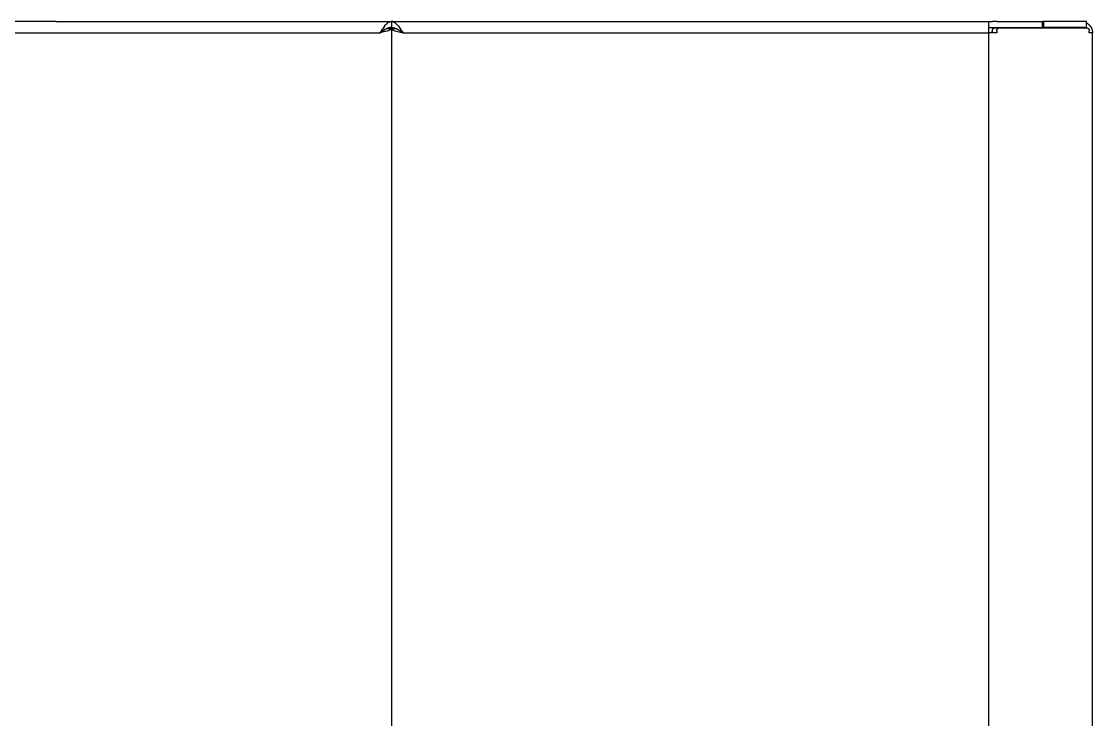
# Model space of a CAD drawing. Header units: millimetres. Extents: x -1246 to 2331, y -493 to 2006.
# Drawn here: x -30.5 to 320.9, y 1444.2 to 1673.2 of the extents above; entities that cross this region are included whole.
import ezdxf

# ---------------------------------------------------------------- set-up
doc = ezdxf.new("R2010")
doc.units = ezdxf.units.MM
doc.header["$MEASUREMENT"] = 0
doc.layers.add('Domyslna', color=7, linetype='Continuous', true_color=0x000000)
doc.layers.add('Utwórz2D linie widoczne', color=7, linetype='Continuous', true_color=0x000000)

msp = doc.modelspace()

# ---------------------------------------------------------------- linework, layer by layer
at = {"layer": 'Domyslna'}
for p, q in [((-345.29, 1669.42), (87.11, 1669.42)), ((94.71, 1669.42), (286.81, 1669.42)), ((286.81, 1669.42), (286.81, 1250.02))]:
    msp.add_line(p, q, dxfattribs=at)
at = {"layer": 'Utwórz2D linie widoczne'}
for p, q in [((-19.09, 1673.22), (-129.09, 1673.22)), ((-19.09, 1673.22), (90.91, 1673.22)), ((89.46, 1672.55), (89.55, 1672.63)), ((89.55, 1672.63), (89.65, 1672.7)), ((89.65, 1672.7), (89.74, 1672.78)), ((89.74, 1672.78), (89.84, 1672.85)), ((89.91, 1672.89), (89.84, 1672.85)), ((89.97, 1672.93), (89.91, 1672.89)), ((90.04, 1672.97), (89.97, 1672.93)), ((90.11, 1673.01), (90.04, 1672.97)), ((90.18, 1673.04), (90.11, 1673.01)), ((90.25, 1673.07), (90.18, 1673.04)), ((90.32, 1673.1), (90.25, 1673.07)), ((90.32, 1673.1), (90.37, 1673.12)), ((90.37, 1673.12), (90.42, 1673.14)), ((90.42, 1673.14), (90.48, 1673.15)), ((90.48, 1673.15), (90.53, 1673.17)), ((90.53, 1673.17), (90.58, 1673.18)), ((90.58, 1673.18), (90.64, 1673.19)), ((90.64, 1673.19), (90.69, 1673.2)), ((90.69, 1673.2), (90.75, 1673.21)), ((90.75, 1673.21), (90.8, 1673.21)), ((90.8, 1673.21), (90.86, 1673.21)), ((90.86, 1673.21), (90.91, 1673.22)), ((90.91, 1673.22), (90.91, 1671.22)), ((90.91, 1673.22), (286.81, 1673.22)), ((90.97, 1673.21), (90.91, 1673.22)), ((91.03, 1673.21), (90.97, 1673.21)), ((91.08, 1673.21), (91.03, 1673.21)), ((91.14, 1673.2), (91.08, 1673.21)), ((91.19, 1673.19), (91.14, 1673.2)), ((91.24, 1673.18), (91.19, 1673.19)), ((91.3, 1673.17), (91.24, 1673.18)), ((91.35, 1673.15), (91.3, 1673.17)), ((91.41, 1673.14), (91.35, 1673.15)), ((91.46, 1673.12), (91.41, 1673.14)), ((91.51, 1673.1), (91.46, 1673.12)), ((91.51, 1673.1), (91.58, 1673.07)), ((91.58, 1673.07), (91.65, 1673.04)), ((91.65, 1673.04), (91.72, 1673.01)), ((91.72, 1673.01), (91.79, 1672.97)), ((91.79, 1672.97), (91.86, 1672.93)), ((91.86, 1672.93), (91.92, 1672.89)), ((91.92, 1672.89), (91.99, 1672.85)), ((92.09, 1672.78), (91.99, 1672.85)), ((92.18, 1672.7), (92.09, 1672.78)), ((92.28, 1672.63), (92.18, 1672.7)), ((92.37, 1672.55), (92.28, 1672.63)), ((286.81, 1673.22), (288.08, 1673.22)), ((286.81, 1673.22), (286.81, 1669.42)), ((289.5, 1673.22), (288.08, 1673.22)), ((289.5, 1673.22), (290.91, 1673.22)), ((290.91, 1673.22), (304.51, 1673.22)), ((304.51, 1671.22), (304.51, 1673.22)), ((304.79, 1673.22), (304.51, 1673.22)), ((318.38, 1673.22), (304.79, 1673.22)), ((304.79, 1673.22), (304.79, 1671.22)), ((318.97, 1673.22), (318.38, 1673.22)), ((318.97, 1671.22), (318.97, 1673.22)), ((318.97, 1672.73), (319.08, 1672.66)), ((319.08, 1672.66), (319.19, 1672.59)), ((87.71, 1670.34), (87.11, 1669.42)), ((88.97, 1669.9), (87.11, 1669.42)), ((87.73, 1669.86), (87.11, 1669.42)), ((87.11, 1669.42), (87.28, 1669.49)), ((87.28, 1669.49), (87.45, 1669.58)), ((87.45, 1669.58), (87.62, 1669.67)), ((87.62, 1669.67), (87.78, 1669.76)), ((87.71, 1670.34), (87.95, 1670.69)), ((88.03, 1670.08), (87.73, 1669.86)), ((87.78, 1669.76), (87.93, 1669.86)), ((87.93, 1669.86), (88.09, 1669.97)), ((88.17, 1671.03), (87.95, 1670.69)), ((88.35, 1670.29), (88.03, 1670.08)), ((88.09, 1669.97), (88.24, 1670.08)), ((88.41, 1671.36), (88.17, 1671.03)), ((88.24, 1670.08), (88.38, 1670.19)), ((88.57, 1670.43), (88.35, 1670.29)), ((88.38, 1670.19), (88.53, 1670.31)), ((88.66, 1671.68), (88.41, 1671.36)), ((88.53, 1670.31), (88.66, 1670.44)), ((88.79, 1670.57), (88.57, 1670.43)), ((88.66, 1671.68), (88.89, 1671.97)), ((88.66, 1670.44), (88.8, 1670.57)), ((88.91, 1670.63), (88.79, 1670.57)), ((89.01, 1672.1), (88.89, 1671.97)), ((89.02, 1670.69), (88.91, 1670.63)), ((89.52, 1670.07), (88.97, 1669.9)), ((89.13, 1672.22), (89.01, 1672.1)), ((89.14, 1670.75), (89.02, 1670.69)), ((89.25, 1672.35), (89.13, 1672.22)), ((89.25, 1670.81), (89.14, 1670.75)), ((89.37, 1672.47), (89.25, 1672.35)), ((89.36, 1670.85), (89.25, 1670.81)), ((89.46, 1670.9), (89.36, 1670.85)), ((89.37, 1672.47), (89.46, 1672.55)), ((89.57, 1670.94), (89.46, 1670.9)), ((89.5, 1670.92), (90.91, 1670.92)), ((89.79, 1670.16), (89.52, 1670.07)), ((89.67, 1670.98), (89.57, 1670.94)), ((89.78, 1671.02), (89.67, 1670.98)), ((89.89, 1671.06), (89.78, 1671.02)), ((90.05, 1670.26), (89.79, 1670.16)), ((90, 1671.09), (89.89, 1671.06)), ((90.11, 1671.12), (90, 1671.09)), ((90.15, 1670.3), (90.05, 1670.26)), ((90.21, 1671.14), (90.11, 1671.12)), ((90.24, 1670.34), (90.15, 1670.3)), ((90.31, 1671.16), (90.21, 1671.14)), ((90.34, 1670.38), (90.24, 1670.34)), ((90.41, 1671.18), (90.31, 1671.16)), ((90.43, 1670.43), (90.34, 1670.38)), ((90.51, 1671.19), (90.41, 1671.18)), ((90.5, 1670.47), (90.43, 1670.43)), ((90.54, 1670.49), (90.5, 1670.47)), ((90.61, 1671.2), (90.51, 1671.19)), ((90.57, 1670.51), (90.54, 1670.49)), ((90.61, 1670.53), (90.57, 1670.51)), ((90.71, 1671.21), (90.61, 1671.2)), ((90.64, 1670.55), (90.61, 1670.53)), ((90.67, 1670.57), (90.64, 1670.55)), ((90.7, 1670.6), (90.67, 1670.57)), ((90.73, 1670.61), (90.7, 1670.6)), ((90.81, 1671.21), (90.71, 1671.21)), ((90.75, 1670.63), (90.73, 1670.61)), ((90.76, 1670.64), (90.75, 1670.63)), ((90.77, 1670.65), (90.76, 1670.64)), ((90.78, 1670.66), (90.77, 1670.65)), ((90.79, 1670.67), (90.78, 1670.66)), ((90.8, 1670.68), (90.79, 1670.67)), ((90.81, 1670.69), (90.8, 1670.68)), ((90.91, 1671.22), (90.81, 1671.21)), ((90.82, 1670.71), (90.81, 1670.69)), ((90.83, 1670.72), (90.82, 1670.71)), ((90.84, 1670.73), (90.83, 1670.72)), ((90.85, 1670.74), (90.84, 1670.73)), ((90.86, 1670.75), (90.85, 1670.74)), ((90.87, 1670.76), (90.86, 1670.75)), ((90.88, 1670.78), (90.87, 1670.77)), ((90.87, 1670.77), (90.87, 1670.76)), ((90.89, 1670.8), (90.88, 1670.79)), ((90.88, 1670.79), (90.88, 1670.78)), ((90.9, 1670.83), (90.89, 1670.82)), ((90.89, 1670.82), (90.89, 1670.81)), ((90.89, 1670.81), (90.89, 1670.8)), ((90.91, 1670.85), (90.9, 1670.85)), ((90.9, 1670.85), (90.9, 1670.84)), ((90.9, 1670.84), (90.9, 1670.84)), ((90.9, 1670.84), (90.9, 1670.83)), ((90.91, 1671.22), (90.91, 1670.92)), ((90.91, 1671.22), (91.02, 1671.21)), ((90.91, 1670.92), (90.91, 1670.91)), ((90.91, 1670.92), (90.91, 1670.91)), ((90.91, 1670.92), (92.33, 1670.92)), ((90.91, 1670.91), (90.91, 1670.91)), ((90.91, 1670.91), (90.91, 1670.9)), ((90.91, 1670.91), (90.91, 1670.9)), ((90.91, 1670.9), (90.91, 1670.9)), ((90.91, 1670.9), (90.91, 1670.89)), ((90.91, 1670.9), (90.92, 1670.9)), ((90.91, 1670.89), (90.91, 1670.89)), ((90.91, 1670.89), (90.91, 1670.88)), ((90.91, 1670.88), (90.91, 1248.52)), ((90.91, 1670.88), (90.91, 1670.88)), ((90.91, 1670.88), (90.91, 1670.87)), ((90.91, 1670.87), (90.91, 1670.87)), ((90.91, 1670.87), (90.91, 1670.86)), ((90.91, 1670.86), (90.91, 1670.86)), ((90.91, 1670.86), (90.91, 1670.85)), ((90.92, 1670.9), (90.92, 1670.89)), ((90.92, 1670.89), (90.92, 1670.89)), ((90.92, 1670.89), (90.92, 1670.88)), ((90.92, 1670.88), (90.92, 1670.88)), ((90.92, 1670.88), (90.92, 1670.87)), ((90.92, 1670.87), (90.92, 1670.87)), ((90.92, 1670.87), (90.92, 1670.86)), ((90.92, 1670.86), (90.92, 1670.86)), ((90.92, 1670.86), (90.92, 1670.85)), ((90.92, 1670.85), (90.92, 1670.85)), ((90.92, 1670.85), (90.93, 1670.84)), ((90.93, 1670.84), (90.93, 1670.84)), ((90.93, 1670.84), (90.93, 1670.83)), ((90.93, 1670.83), (90.93, 1670.82)), ((90.93, 1670.82), (90.94, 1670.81)), ((90.94, 1670.81), (90.94, 1670.8)), ((90.94, 1670.8), (90.95, 1670.79)), ((90.95, 1670.79), (90.95, 1670.78)), ((90.95, 1670.78), (90.96, 1670.77)), ((90.96, 1670.77), (90.96, 1670.76)), ((90.96, 1670.76), (90.97, 1670.76)), ((90.97, 1670.76), (90.97, 1670.74)), ((90.97, 1670.74), (90.98, 1670.73)), ((90.98, 1670.73), (90.99, 1670.72)), ((90.99, 1670.72), (91, 1670.71)), ((91, 1670.71), (91.01, 1670.7)), ((91.01, 1670.7), (91.02, 1670.69)), ((91.02, 1671.21), (91.12, 1671.21)), ((91.02, 1670.69), (91.03, 1670.68)), ((91.03, 1670.68), (91.04, 1670.67)), ((91.04, 1670.67), (91.05, 1670.66)), ((91.05, 1670.66), (91.06, 1670.65)), ((91.06, 1670.65), (91.08, 1670.63)), ((91.08, 1670.63), (91.1, 1670.61)), ((91.1, 1670.61), (91.13, 1670.6)), ((91.12, 1671.21), (91.22, 1671.2)), ((91.13, 1670.6), (91.16, 1670.57)), ((91.16, 1670.57), (91.2, 1670.54)), ((91.2, 1670.54), (91.24, 1670.52)), ((91.22, 1671.2), (91.32, 1671.19)), ((91.24, 1670.52), (91.28, 1670.49)), ((91.28, 1670.49), (91.32, 1670.47)), ((91.32, 1671.19), (91.42, 1671.18)), ((91.32, 1670.47), (91.36, 1670.45)), ((91.36, 1670.45), (91.4, 1670.43)), ((91.4, 1670.43), (91.44, 1670.41)), ((91.42, 1671.18), (91.52, 1671.16)), ((91.44, 1670.41), (91.52, 1670.37)), ((91.52, 1671.16), (91.62, 1671.14)), ((91.52, 1670.37), (91.61, 1670.33)), ((91.61, 1670.33), (91.78, 1670.26)), ((91.62, 1671.14), (91.72, 1671.12)), ((91.72, 1671.12), (91.83, 1671.09)), ((91.78, 1670.26), (92.04, 1670.16)), ((91.83, 1671.09), (91.94, 1671.06)), ((91.94, 1671.06), (92.05, 1671.02)), ((92.04, 1670.16), (92.31, 1670.07)), ((92.05, 1671.02), (92.16, 1670.98)), ((92.16, 1670.98), (92.26, 1670.94)), ((92.26, 1670.94), (92.37, 1670.9)), ((92.31, 1670.07), (92.86, 1669.9)), ((92.46, 1672.47), (92.37, 1672.55)), ((92.37, 1670.9), (92.47, 1670.85)), ((92.46, 1672.47), (92.58, 1672.35)), ((92.47, 1670.85), (92.58, 1670.81)), ((92.58, 1672.35), (92.7, 1672.22)), ((92.58, 1670.81), (92.69, 1670.75)), ((92.69, 1670.75), (92.81, 1670.69)), ((92.7, 1672.22), (92.82, 1672.1)), ((92.81, 1670.69), (92.92, 1670.63)), ((92.82, 1672.1), (92.94, 1671.97)), ((92.86, 1669.9), (94.71, 1669.42)), ((92.92, 1670.63), (93.04, 1670.57)), ((93.17, 1671.68), (92.94, 1671.97)), ((93.17, 1670.44), (93.03, 1670.57)), ((93.04, 1670.57), (93.26, 1670.43)), ((93.17, 1671.68), (93.42, 1671.36)), ((93.3, 1670.31), (93.17, 1670.44)), ((93.26, 1670.43), (93.48, 1670.29)), ((93.45, 1670.19), (93.3, 1670.31)), ((93.42, 1671.36), (93.66, 1671.03)), ((93.59, 1670.08), (93.45, 1670.19)), ((93.48, 1670.29), (93.79, 1670.08)), ((93.74, 1669.97), (93.59, 1670.08)), ((93.66, 1671.03), (93.88, 1670.69)), ((93.9, 1669.86), (93.74, 1669.97)), ((93.79, 1670.08), (94.1, 1669.86)), ((94.12, 1670.34), (93.88, 1670.69)), ((94.05, 1669.76), (93.9, 1669.86)), ((94.21, 1669.67), (94.05, 1669.76)), ((94.1, 1669.86), (94.71, 1669.42)), ((94.12, 1670.34), (94.71, 1669.42)), ((94.38, 1669.58), (94.21, 1669.67)), ((94.55, 1669.49), (94.38, 1669.58)), ((94.71, 1669.42), (94.55, 1669.49)), ((286.81, 1671.22), (288.08, 1671.22)), ((289.5, 1669.42), (286.81, 1669.42)), ((287.91, 1669.48), (287.92, 1669.54)), ((287.91, 1669.42), (287.91, 1669.48)), ((287.92, 1669.6), (287.93, 1669.66)), ((287.92, 1669.54), (287.92, 1669.6)), ((287.93, 1669.66), (287.94, 1669.72)), ((287.94, 1669.72), (287.95, 1669.78)), ((287.95, 1669.78), (287.96, 1669.84)), ((287.96, 1669.84), (287.98, 1669.9)), ((287.98, 1669.9), (288, 1669.96)), ((288, 1669.96), (288.02, 1670.02)), ((288.02, 1670.02), (288.04, 1670.07)), ((288.04, 1670.07), (288.06, 1670.13)), ((288.06, 1670.13), (288.09, 1670.19)), ((288.07, 1670.24), (288.08, 1670.27)), ((288.08, 1670.21), (288.07, 1670.24)), ((288.08, 1671.22), (289.5, 1671.22)), ((288.08, 1670.36), (288.09, 1670.39)), ((288.08, 1670.33), (288.08, 1670.36)), ((288.08, 1670.3), (288.08, 1670.33)), ((288.08, 1670.27), (288.08, 1670.3)), ((288.08, 1670.18), (288.08, 1670.21)), ((288.08, 1670.15), (288.08, 1670.18)), ((288.08, 1670.12), (288.08, 1670.15)), ((288.08, 1669.42), (288.08, 1670.12)), ((288.09, 1670.42), (288.1, 1670.45)), ((288.09, 1670.39), (288.09, 1670.42)), ((288.1, 1670.45), (288.11, 1670.48)), ((288.11, 1670.48), (288.12, 1670.51)), ((288.12, 1670.51), (288.13, 1670.54)), ((288.13, 1670.54), (288.14, 1670.57)), ((288.14, 1670.57), (288.15, 1670.6)), ((288.15, 1670.6), (288.16, 1670.62)), ((288.16, 1670.62), (288.17, 1670.65)), ((288.17, 1670.65), (288.19, 1670.68)), ((288.19, 1670.68), (288.2, 1670.7)), ((288.2, 1670.7), (288.22, 1670.73)), ((288.22, 1670.73), (288.24, 1670.76)), ((288.24, 1670.76), (288.26, 1670.78)), ((288.26, 1670.78), (288.28, 1670.8)), ((288.28, 1670.8), (288.3, 1670.83)), ((288.3, 1670.83), (288.32, 1670.85)), ((288.32, 1670.85), (288.34, 1670.87)), ((288.34, 1670.87), (288.36, 1670.89)), ((288.36, 1670.89), (288.38, 1670.91)), ((288.38, 1670.91), (288.41, 1670.93)), ((288.41, 1670.93), (288.43, 1670.95)), ((288.43, 1670.95), (288.45, 1670.97)), ((288.45, 1670.97), (288.48, 1670.99)), ((288.48, 1670.99), (288.51, 1671)), ((288.51, 1671), (288.53, 1671.02)), ((288.53, 1671.02), (288.56, 1671.03)), ((288.56, 1671.03), (288.59, 1671.05)), ((288.59, 1671.05), (288.62, 1671.06)), ((288.62, 1671.06), (288.64, 1671.07)), ((288.64, 1671.07), (288.67, 1671.08)), ((288.67, 1671.08), (288.7, 1671.09)), ((288.7, 1671.09), (288.73, 1671.1)), ((288.73, 1671.1), (288.76, 1671.11)), ((288.76, 1671.11), (288.79, 1671.12)), ((290.2, 1671.12), (288.79, 1671.12)), ((289.12, 1671.12), (289.17, 1671.13)), ((289.17, 1671.13), (289.23, 1671.15)), ((289.23, 1671.15), (289.28, 1671.16)), ((289.28, 1671.16), (289.33, 1671.17)), ((289.33, 1671.17), (289.39, 1671.19)), ((289.39, 1671.19), (289.44, 1671.19)), ((289.44, 1671.19), (289.5, 1671.2)), ((289.49, 1670.33), (289.5, 1670.36)), ((289.49, 1670.3), (289.49, 1670.33)), ((289.49, 1670.27), (289.49, 1670.3)), ((289.49, 1670.24), (289.49, 1670.27)), ((289.49, 1670.21), (289.49, 1670.24)), ((289.49, 1670.18), (289.49, 1670.21)), ((289.49, 1670.15), (289.49, 1670.18)), ((289.5, 1670.12), (289.49, 1670.15)), ((289.5, 1671.22), (290.91, 1671.22)), ((289.5, 1671.2), (289.55, 1671.21)), ((289.5, 1670.39), (289.51, 1670.42)), ((289.5, 1670.36), (289.5, 1670.39)), ((289.5, 1670.12), (289.5, 1669.42)), ((289.51, 1670.45), (289.52, 1670.48)), ((289.51, 1670.42), (289.51, 1670.45)), ((289.52, 1670.48), (289.53, 1670.51)), ((289.53, 1670.51), (289.54, 1670.54)), ((289.54, 1670.54), (289.55, 1670.57)), ((289.55, 1670.57), (289.56, 1670.6)), ((289.56, 1670.6), (289.58, 1670.62)), ((289.58, 1670.62), (289.59, 1670.65)), ((289.59, 1670.65), (289.6, 1670.68)), ((289.6, 1670.68), (289.62, 1670.7)), ((289.62, 1670.7), (289.64, 1670.73)), ((289.64, 1670.73), (289.65, 1670.76)), ((289.65, 1670.76), (289.67, 1670.78)), ((289.67, 1670.78), (289.69, 1670.8)), ((289.69, 1670.8), (289.71, 1670.83)), ((289.71, 1670.83), (289.73, 1670.85)), ((289.73, 1670.85), (289.75, 1670.87)), ((289.75, 1670.87), (289.77, 1670.89)), ((289.77, 1670.89), (289.8, 1670.91)), ((289.8, 1670.91), (289.82, 1670.93)), ((289.82, 1670.93), (289.84, 1670.95)), ((289.84, 1670.95), (289.87, 1670.97)), ((289.87, 1670.97), (289.89, 1670.99)), ((289.89, 1670.99), (289.92, 1671)), ((289.92, 1671), (289.95, 1671.02)), ((289.95, 1671.02), (289.97, 1671.03)), ((289.97, 1671.03), (290, 1671.05)), ((290, 1671.05), (290.03, 1671.06)), ((290.03, 1671.06), (290.06, 1671.07)), ((290.06, 1671.07), (290.09, 1671.08)), ((290.09, 1671.08), (290.12, 1671.09)), ((290.12, 1671.09), (290.15, 1671.1)), ((290.15, 1671.1), (290.17, 1671.11)), ((290.17, 1671.11), (290.2, 1671.12)), ((290.2, 1671.12), (319.09, 1671.12)), ((290.91, 1671.22), (304.51, 1671.22)), ((304.79, 1671.22), (304.51, 1671.22)), ((318.38, 1671.22), (304.79, 1671.22)), ((317.27, 1671.21), (317.33, 1671.2)), ((317.33, 1671.2), (317.39, 1671.19)), ((317.39, 1671.19), (317.45, 1671.18)), ((317.45, 1671.18), (317.51, 1671.17)), ((317.51, 1671.17), (317.57, 1671.16)), ((317.57, 1671.16), (317.62, 1671.14)), ((317.62, 1671.14), (317.68, 1671.12)), ((318.38, 1671.22), (318.96, 1671.22)), ((319.09, 1671.12), (319.12, 1671.11)), ((319.12, 1671.11), (319.15, 1671.1)), ((319.15, 1671.1), (319.18, 1671.09)), ((319.18, 1671.09), (319.21, 1671.08)), ((319.19, 1672.59), (319.3, 1672.52)), ((319.21, 1671.08), (319.24, 1671.07)), ((319.24, 1671.07), (319.27, 1671.06)), ((319.27, 1671.06), (319.29, 1671.05)), ((319.29, 1671.05), (319.32, 1671.03)), ((319.3, 1672.52), (319.4, 1672.45)), ((319.32, 1671.03), (319.35, 1671.02)), ((319.35, 1671.02), (319.38, 1671)), ((319.38, 1671), (319.4, 1670.99)), ((319.4, 1672.45), (319.51, 1672.37)), ((319.4, 1670.99), (319.43, 1670.97)), ((319.43, 1670.97), (319.45, 1670.95)), ((319.45, 1670.95), (319.48, 1670.93)), ((319.48, 1670.93), (319.5, 1670.91)), ((319.5, 1670.91), (319.52, 1670.89)), ((319.51, 1672.37), (319.61, 1672.28)), ((319.52, 1670.89), (319.54, 1670.87)), ((319.54, 1670.87), (319.57, 1670.85)), ((319.57, 1670.85), (319.59, 1670.83)), ((319.59, 1670.83), (319.61, 1670.8)), ((319.61, 1672.28), (319.7, 1672.19)), ((319.61, 1670.8), (319.63, 1670.78)), ((319.63, 1670.78), (319.64, 1670.76)), ((319.64, 1670.76), (319.66, 1670.73)), ((319.66, 1670.73), (319.68, 1670.7)), ((319.68, 1670.7), (319.69, 1670.68)), ((319.69, 1670.68), (319.71, 1670.65)), ((319.7, 1672.19), (319.8, 1672.1)), ((319.71, 1670.65), (319.72, 1670.62)), ((319.72, 1670.62), (319.73, 1670.6)), ((319.73, 1670.6), (319.75, 1670.57)), ((319.75, 1670.57), (319.76, 1670.54)), ((319.76, 1670.54), (319.77, 1670.51)), ((319.77, 1670.51), (319.77, 1670.48)), ((319.77, 1670.48), (319.78, 1670.45)), ((319.78, 1670.45), (319.79, 1670.42)), ((319.79, 1670.42), (319.79, 1670.39)), ((319.79, 1670.39), (319.8, 1670.36)), ((319.8, 1672.1), (319.89, 1672.01)), ((319.8, 1670.36), (319.8, 1670.33)), ((319.8, 1670.33), (319.81, 1670.3)), ((319.81, 1670.18), (319.8, 1670.15)), ((319.8, 1670.15), (319.8, 1670.12)), ((319.8, 1669.42), (319.8, 1670.12)), ((320.91, 1669.42), (319.8, 1669.42)), ((319.81, 1670.3), (319.81, 1670.27)), ((319.81, 1670.27), (319.81, 1670.24)), ((319.81, 1670.24), (319.81, 1670.21)), ((319.81, 1670.21), (319.81, 1670.18)), ((319.89, 1672.01), (319.97, 1671.91)), ((319.97, 1671.91), (320.06, 1671.82)), ((320.06, 1671.82), (320.14, 1671.71)), ((320.14, 1671.71), (320.21, 1671.61)), ((320.21, 1671.61), (320.29, 1671.5)), ((320.29, 1671.5), (320.36, 1671.39)), ((320.36, 1671.39), (320.42, 1671.28)), ((320.42, 1671.28), (320.48, 1671.17)), ((320.48, 1671.17), (320.54, 1671.05)), ((320.54, 1671.05), (320.6, 1670.93)), ((320.6, 1670.93), (320.65, 1670.81)), ((320.65, 1670.81), (320.69, 1670.69)), ((320.69, 1670.69), (320.73, 1670.57)), ((320.73, 1670.57), (320.77, 1670.44)), ((320.77, 1670.44), (320.8, 1670.32)), ((320.8, 1670.32), (320.83, 1670.19)), ((320.83, 1670.19), (320.86, 1670.06)), ((320.86, 1670.06), (320.88, 1669.93)), ((320.88, 1669.93), (320.89, 1669.8)), ((320.89, 1669.8), (320.9, 1669.67)), ((320.9, 1669.67), (320.91, 1669.54)), ((320.91, 1669.54), (320.91, 1669.42)), ((320.91, 1250.02), (320.91, 1669.42))]:
    msp.add_line(p, q, dxfattribs=at)

doc.saveas('drawing.dxf')
